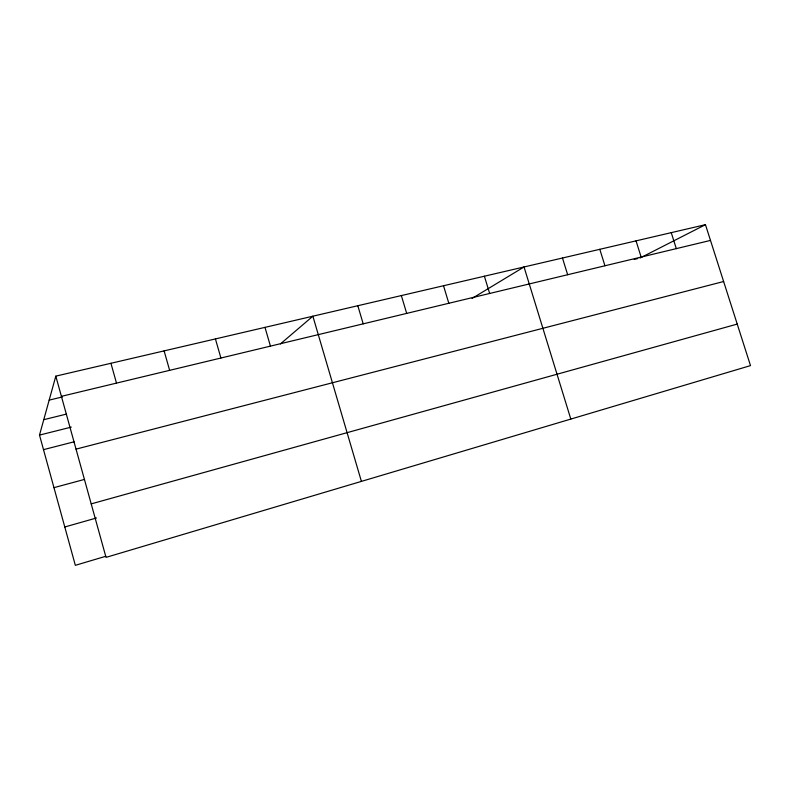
<?xml version="1.0" encoding="UTF-8"?>
<svg xmlns="http://www.w3.org/2000/svg" width="790" height="790" viewBox="0 0 790 790"><rect width="100%" height="100%" fill="white"/><g stroke="black" fill="none" stroke-linecap="round" stroke-linejoin="round"><path stroke-width="1.19" d="M105.811 556.269L75.336 565.324L39.5 435.093L55.804 376.139L705.46 224.676L750.5 365.612L106.028 557.375L55.804 376.139M280.43 343.926L312.87 316.207L361.405 481.387M472.084 298.413L524.027 266.971L570.814 419.075M640.068 258.014L705.46 224.676M64.78 526.979L96.469 517.993M91.206 503.882L737.228 324.088M53.957 487.647L84.51 479.412M76.028 449.135L723.63 281.517M43.509 449.648L74.092 441.808M39.5 435.093L71.278 427.113M43.756 419.688L66.35 414.118M61.403 396.343L710.487 240.417M49.168 400.125L62.321 396.955M634.173 259.426L637.708 258.577M671.243 232.645L676.309 248.623M636.039 240.861L641.144 257.076M599.798 249.304L604.942 265.766M562.47 258.014L567.655 274.723M484.389 276.214L489.652 293.465M443.516 285.743L448.819 303.271M401.35 295.579L406.682 313.393M357.821 305.73L363.193 323.841M264.986 327.376L270.437 346.129M215.423 338.93L220.914 358.018M164.113 350.888L169.633 370.342M110.936 363.291L116.495 383.101"/></g></svg>
